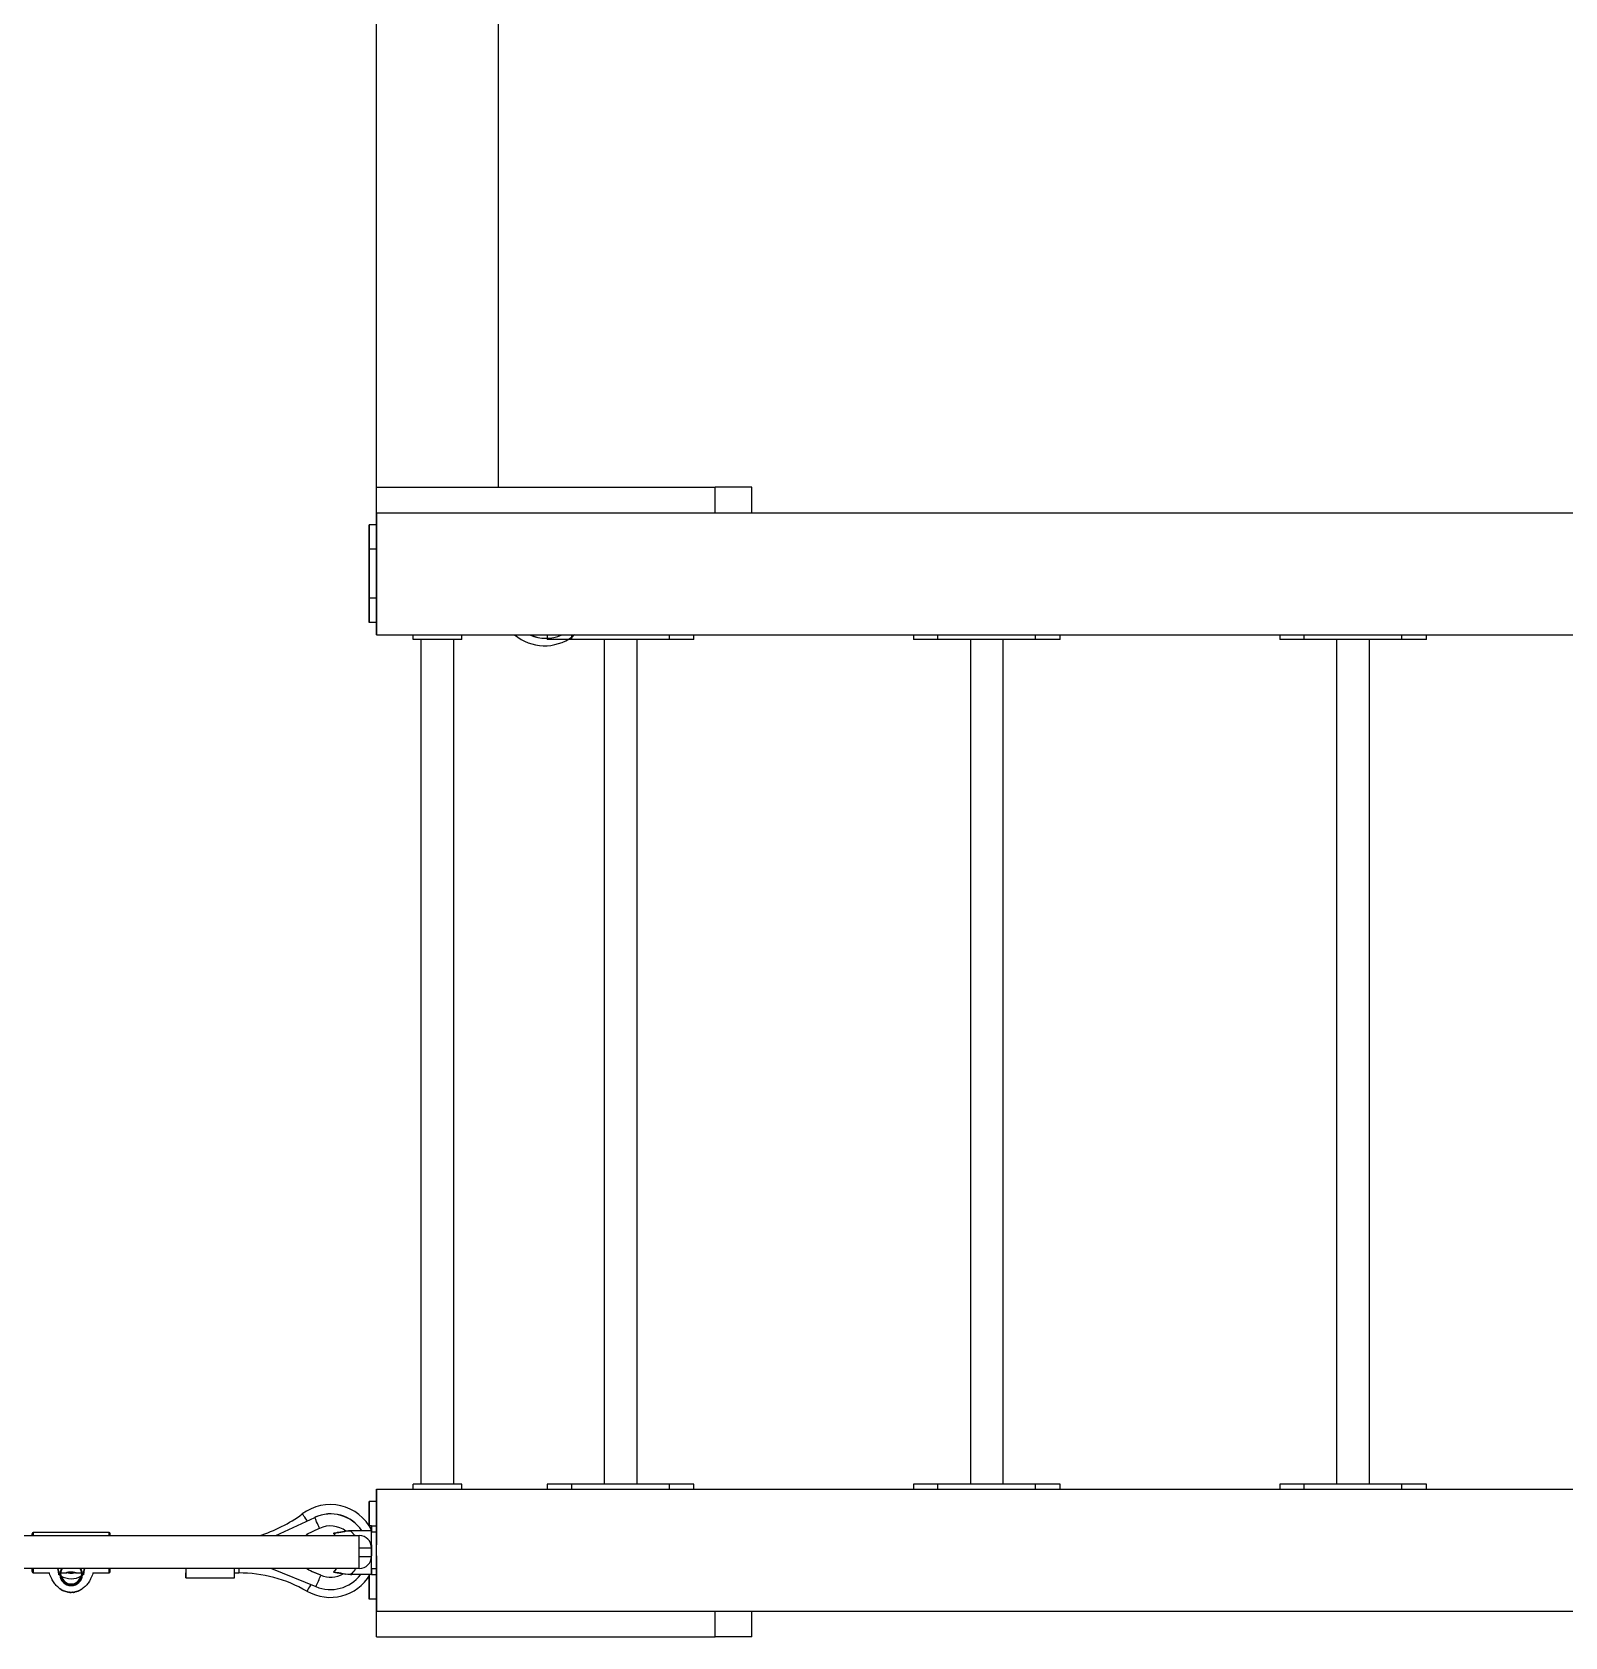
# Model space of a CAD drawing. Header units: millimetres. Extents: x -6755 to 6051, y -4026 to 4737.
# Drawn here: x -1237 to 18, y -1184 to 131 of the extents above; entities that cross this region are included whole.
import ezdxf

# ---------------------------------------------------------------- set-up
doc = ezdxf.new("R2010")
doc.units = ezdxf.units.MM

msp = doc.modelspace()

# ---------------------------------------------------------------- linework, layer by layer
for p, q in [((-955, -262.9), (-955, 2337.1)), ((-955, -262.9), (-955, 2337.1)), ((-855, -241.9), (-855, 2337.1)), ((-955, -262.9), (-955, -241.9)), ((-955, -262.9), (-955, -241.9)), ((-955, -241.9), (-955, -241.9)), ((-955, -241.9), (-677.4, -241.9)), ((-677.4, -262.9), (-677.4, -241.9)), ((-647.4, -241.9), (-677.4, -241.9)), ((-647.4, -262.9), (-647.4, -241.9)), ((-955, -262.9), (-677.4, -262.9)), ((-955, -362.9), (-955, -262.9)), ((-955, -262.9), (845, -262.9)), ((-955, -262.9), (-955, -362.9)), ((-955, -272.9), (-955, -262.9)), ((-955, -262.9), (-955, -262.9)), ((-961, -352.9), (-961, -272.9)), ((-961, -272.9), (-961, -272.9)), ((-955, -272.9), (-961, -272.9)), ((-961, -292.9), (-961, -332.9)), ((-955, -292.9), (-961, -292.9)), ((-955, -292.9), (-955, -332.9)), ((-955, -332.9), (-961, -332.9)), ((-961, -352.9), (-961, -352.9)), ((-955, -352.9), (-961, -352.9)), ((-955, -362.9), (-955, -352.9)), ((-955, -362.9), (945, -362.9)), ((-955, -362.9), (-955, -362.9)), ((-955, -362.9), (-955, -362.9)), ((-925, -366.9), (-925, -362.9)), ((-925, -366.9), (-925, -362.9)), ((-925, -366.9), (-925, -362.9)), ((-925, -366.9), (-925, -362.9)), ((-925, -366.9), (-925, -362.9)), ((-925, -366.9), (-925, -362.9)), ((-925, -366.9), (-925, -362.9)), ((-925, -366.9), (-925, -362.9)), ((-925, -366.9), (-925, -362.9)), ((-925, -366.9), (-925, -362.9)), ((-885, -366.9), (-925, -366.9)), ((-925, -366.9), (-925, -366.9)), ((-925, -366.9), (-925, -366.9)), ((-925, -366.9), (-925, -366.9)), ((-925, -366.9), (-925, -366.9)), ((-925, -366.9), (-925, -366.9)), ((-918.5, -366.9), (-918.5, -1058.9)), ((-918.5, -366.9), (-918.5, -1058.9)), ((-918.5, -366.9), (-918.5, -1058.9)), ((-918.5, -366.9), (-918.5, -1058.9)), ((-918.5, -366.9), (-918.5, -1058.9)), ((-891.5, -1058.9), (-891.5, -366.9)), ((-885, -366.9), (-885, -362.9)), ((-815, -362.9), (-815, -366.9)), ((-795, -366.9), (-815, -366.9)), ((-803.1, -362.9), (-803.2, -362.9)), ((-803.1, -362.9), (-803.2, -363)), ((-803.2, -363), (-803.2, -362.9)), ((-795, -366.9), (-795, -362.9)), ((-715, -366.9), (-795, -366.9)), ((-768.5, -366.9), (-768.5, -1058.9)), ((-741.5, -1058.9), (-741.5, -366.9)), ((-715, -366.9), (-715, -362.9)), ((-695, -366.9), (-715, -366.9)), ((-695, -366.9), (-695, -362.9)), ((-515, -362.9), (-515, -366.9)), ((-495, -366.9), (-515, -366.9)), ((-495, -366.9), (-495, -362.9)), ((-415, -366.9), (-495, -366.9)), ((-468.5, -366.9), (-468.5, -1058.9)), ((-441.5, -1058.9), (-441.5, -366.9)), ((-415, -366.9), (-415, -362.9)), ((-395, -366.9), (-415, -366.9)), ((-395, -366.9), (-395, -362.9)), ((-215, -362.9), (-215, -366.9)), ((-195, -366.9), (-215, -366.9)), ((-195, -366.9), (-195, -362.9)), ((-115, -366.9), (-195, -366.9)), ((-168.5, -366.9), (-168.5, -1058.9)), ((-141.5, -1058.9), (-141.5, -366.9)), ((-115, -366.9), (-115, -362.9)), ((-95, -366.9), (-115, -366.9)), ((-95, -366.9), (-95, -362.9)), ((-955, -1062.9), (-955, -1108.4)), ((-955, -1062.9), (-955, -1062.9)), ((-955, -1162.9), (-955, -1062.9)), ((-955, -1062.9), (945, -1062.9)), ((-955, -1072.9), (-955, -1062.9)), ((-955, -1062.9), (-955, -1062.9)), ((-925, -1062.9), (-925, -1058.9)), ((-885, -1058.9), (-925, -1058.9)), ((-925, -1062.9), (-925, -1058.9)), ((-925, -1058.9), (-925, -1058.9)), ((-925, -1062.9), (-925, -1058.9)), ((-925, -1062.9), (-925, -1058.9)), ((-925, -1058.9), (-925, -1058.9)), ((-925, -1062.9), (-925, -1058.9)), ((-925, -1062.9), (-925, -1058.9)), ((-925, -1058.9), (-925, -1058.9)), ((-925, -1062.9), (-925, -1058.9)), ((-925, -1062.9), (-925, -1058.9)), ((-925, -1058.9), (-925, -1058.9)), ((-925, -1062.9), (-925, -1058.9)), ((-925, -1062.9), (-925, -1058.9)), ((-925, -1058.9), (-925, -1058.9)), ((-885, -1062.9), (-885, -1058.9)), ((-815, -1058.9), (-815, -1062.9)), ((-795, -1058.9), (-815, -1058.9)), ((-795, -1062.9), (-795, -1058.9)), ((-715, -1058.9), (-795, -1058.9)), ((-715, -1062.9), (-715, -1058.9)), ((-695, -1058.9), (-715, -1058.9)), ((-695, -1062.9), (-695, -1058.9)), ((-515, -1058.9), (-515, -1062.9)), ((-495, -1058.9), (-515, -1058.9)), ((-495, -1062.9), (-495, -1058.9)), ((-415, -1058.9), (-495, -1058.9)), ((-415, -1062.9), (-415, -1058.9)), ((-395, -1058.9), (-415, -1058.9)), ((-395, -1062.9), (-395, -1058.9)), ((-215, -1058.9), (-215, -1062.9)), ((-195, -1058.9), (-215, -1058.9)), ((-195, -1062.9), (-195, -1058.9)), ((-115, -1058.9), (-195, -1058.9)), ((-115, -1062.9), (-115, -1058.9)), ((-95, -1058.9), (-115, -1058.9)), ((-95, -1062.9), (-95, -1058.9)), ((-961, -1092.9), (-961, -1072.9)), ((-961, -1072.9), (-961, -1072.9)), ((-955, -1072.9), (-961, -1072.9)), ((-1037.4, -1100.9), (-1005.5, -1086)), ((-1037.4, -1100.9), (-1005.5, -1086)), ((-1005.5, -1086), (-1005.5, -1086)), ((-2341, -1100.9), (-969, -1100.9)), ((-1174, -1098.4), (-1236, -1098.4)), ((-1224, -1100.9), (-1223.8, -1100.9)), ((-1217, -1100.9), (-969, -1100.9)), ((-1011.9, -1099.8), (-1001.5, -1094.9)), ((-990.1, -1099.1), (-989.2, -1100.1)), ((-980.9, -1097.5), (-980.3, -1097.4)), ((-980.3, -1097.4), (-980.3, -1097.4)), ((-980.3, -1097.4), (-980.3, -1097.4)), ((-966, -1096.9), (-975.1, -1096.9)), ((-959, -1096.9), (-966, -1096.9)), ((-961, -1092.9), (-961, -1092.9)), ((-959, -1092.9), (-961, -1092.9)), ((-959, -1092.9), (-959, -1092.9)), ((-959, -1092.9), (-955, -1092.9)), ((-959, -1127.9), (-959, -1097.9)), ((-959, -1110.9), (-959, -1097.9)), ((-959, -1097.9), (-955, -1097.9)), ((-969, -1117.9), (-969, -1110.9)), ((-969, -1110.9), (-959, -1110.9)), ((-955, -1117.4), (-955, -1162.9)), ((-969, -1127.9), (-2341, -1127.9)), ((-1237, -1130.3), (-1237, -1130.3)), ((-969, -1127.9), (-1217, -1127.9)), ((-1194.3, -1128.4), (-1195, -1133)), ((-1040.8, -1127.9), (-1004.6, -1142.7)), ((-1000.6, -1133.4), (-1008.1, -1130.3)), ((-1000.6, -1133.4), (-1007.8, -1130.4)), ((-988.9, -1129.3), (-990.1, -1130.7)), ((-969, -1117.9), (-959, -1117.9)), ((-959, -1127.9), (-959, -1117.9)), ((-959, -1127.9), (-955, -1127.9)), ((-1236, -1131.4), (-1222.8, -1131.4)), ((-1214.2, -1133), (-1215, -1133)), ((-1214.2, -1133), (-1215, -1133)), ((-1213.5, -1133), (-1214.2, -1133)), ((-1214.2, -1133), (-1213.5, -1133)), ((-1213.5, -1133), (-1213.5, -1132.1)), ((-1213.5, -1133), (-1213.5, -1132.5)), ((-1213.3, -1131.4), (-1208.6, -1131.4)), ((-1207.4, -1131.4), (-1207.9, -1131.4)), ((-1205, -1140.5), (-1205, -1140.5)), ((-1202.1, -1131.4), (-1202.6, -1131.4)), ((-1201.4, -1131.4), (-1196.6, -1131.4)), ((-1196.5, -1132.5), (-1196.5, -1133)), ((-1196.5, -1133), (-1195.8, -1133)), ((-1196.5, -1133), (-1195.8, -1133)), ((-1195, -1133), (-1195.8, -1133)), ((-1195, -1133), (-1195.8, -1133)), ((-1187.2, -1131.4), (-1174, -1131.4)), ((-1111.2, -1135.5), (-1111.2, -1135.5)), ((-1111.2, -1135.5), (-1071.2, -1135.5)), ((-1111.2, -1135.5), (-1111.2, -1135.5)), ((-1111.2, -1135.5), (-1111.2, -1135.5)), ((-1071.2, -1131.5), (-1067.8, -1131.5)), ((-988.5, -1131), (-989.9, -1130.8)), ((-980.3, -1132.4), (-980.3, -1132.4)), ((-966, -1132.9), (-975.1, -1132.9)), ((-959.2, -1132.9), (-966, -1132.9)), ((-961, -1152.9), (-961, -1134.1)), ((-959, -1132.9), (-955, -1132.9)), ((-959, -1132.9), (-959, -1132.9)), ((-1214.2, -1144.3), (-1213.1, -1145.1)), ((-1214.2, -1144.4), (-1214.1, -1144.4)), ((-1214.2, -1144.5), (-1214.2, -1144.4)), ((-1214.1, -1144.4), (-1214, -1144.5)), ((-1214, -1144.5), (-1214.1, -1144.4)), ((-1214, -1144.5), (-1213.9, -1144.5)), ((-1213.9, -1144.6), (-1214, -1144.5)), ((-1213.9, -1144.5), (-1212.6, -1145.4)), ((-1213, -1145.1), (-1213.9, -1144.6)), ((-1213.1, -1145.1), (-1213.1, -1145)), ((-1213.1, -1145), (-1213.1, -1145.2)), ((-1213.1, -1145.2), (-1213.1, -1145.1)), ((-1213.1, -1145.2), (-1212, -1145.8)), ((-1212, -1145.8), (-1213.1, -1145.2)), ((-1212.8, -1145.2), (-1212.8, -1145.3)), ((-1212.8, -1145.3), (-1212.7, -1145.4)), ((-1212.7, -1145.3), (-1212.7, -1145.4)), ((-1212.6, -1145.4), (-1211.9, -1145.7)), ((-1212.3, -1145.5), (-1212.3, -1145.6)), ((-1212.3, -1145.6), (-1212.2, -1145.7)), ((-1212.2, -1145.6), (-1212.2, -1145.7)), ((-1212.1, -1145.6), (-1212, -1145.7)), ((-1212.1, -1145.6), (-1212.1, -1145.7)), ((-1212, -1145.8), (-1212, -1145.7)), ((-1212, -1145.7), (-1211.8, -1145.8)), ((-1211.9, -1145.8), (-1212, -1145.7)), ((-1211.9, -1145.7), (-1211.7, -1145.8)), ((-1211.7, -1145.8), (-1211.2, -1146.1)), ((-1211.2, -1146.1), (-1211, -1146.2)), ((-1210.9, -1146.3), (-1211.1, -1146.2)), ((-1211, -1146.2), (-1210.9, -1146.3)), ((-1210.9, -1146.3), (-1210.9, -1146.3)), ((-1210.9, -1146.3), (-1210.9, -1146.3)), ((-1210.3, -1146.5), (-1210.3, -1146.4)), ((-1210.3, -1146.4), (-1209.2, -1146.8)), ((-1210.1, -1146.5), (-1209.4, -1146.7)), ((-1209.4, -1146.7), (-1210.1, -1146.5)), ((-1209.2, -1146.8), (-1209.2, -1146.9)), ((-1209.2, -1146.9), (-1209.2, -1146.8)), ((-1208.4, -1147.1), (-1208.4, -1147)), ((-1208.4, -1147), (-1208.2, -1147)), ((-1208.2, -1147), (-1207.6, -1147.2)), ((-1207.6, -1147.2), (-1208.2, -1147.1)), ((-1207.5, -1147.2), (-1207.6, -1147.2)), ((-1207.4, -1147.2), (-1207.4, -1147.3)), ((-1207.4, -1147.2), (-1207.4, -1147.3)), ((-1207.4, -1147.2), (-1207.4, -1147.3)), ((-1207.4, -1147.3), (-1207.4, -1147.2)), ((-1207.2, -1147.3), (-1206.3, -1147.3)), ((-1206.9, -1147.4), (-1207.2, -1147.3)), ((-1206.7, -1147.4), (-1206.7, -1147.3)), ((-1206, -1147.4), (-1206, -1147.5)), ((-1206, -1147.4), (-1206, -1147.5)), ((-1206, -1147.4), (-1206, -1147.5)), ((-1206, -1147.4), (-1205, -1147.4)), ((-1205.8, -1147.4), (-1205.9, -1147.4)), ((-1205.9, -1147.5), (-1205.9, -1147.4)), ((-1205.9, -1147.5), (-1205.7, -1147.5)), ((-1205.6, -1147.5), (-1205.9, -1147.5)), ((-1205.6, -1147.5), (-1205.9, -1147.5)), ((-1204.9, -1147.4), (-1204.9, -1147.4)), ((-1203.4, -1147.4), (-1201.9, -1147.2)), ((-1203.4, -1147.3), (-1203.4, -1147.4)), ((-1203.4, -1147.3), (-1203.4, -1147.4)), ((-1203.4, -1147.4), (-1203.4, -1147.4)), ((-1201.9, -1147.2), (-1202, -1147.2)), ((-1201.9, -1147.2), (-1201.9, -1147.1)), ((-1201.9, -1147.1), (-1201.9, -1147.2)), ((-1200.9, -1146.9), (-1201, -1146.9)), ((-1200.9, -1146.9), (-1200.9, -1146.9)), ((-1200.3, -1146.6), (-1199.4, -1146.3)), ((-1200.3, -1146.7), (-1200.3, -1146.6)), ((-1200.1, -1146.5), (-1199, -1146.1)), ((-1199.6, -1146.4), (-1200.1, -1146.6)), ((-1200.1, -1146.6), (-1200.1, -1146.6)), ((-1199.4, -1146.3), (-1199.4, -1146.3)), ((-1199.1, -1146.3), (-1199.4, -1146.4)), ((-1199.4, -1146.4), (-1199.4, -1146.3)), ((-1199.4, -1146.3), (-1199.4, -1146.3)), ((-1199.4, -1146.4), (-1199.4, -1146.3)), ((-1199.1, -1146.2), (-1199.3, -1146.3)), ((-1199.3, -1146.3), (-1199.3, -1146.4)), ((-1199.1, -1146.2), (-1198.8, -1146)), ((-1198.7, -1146.1), (-1199.1, -1146.3)), ((-1198.8, -1146.1), (-1198.3, -1146)), ((-1198.3, -1146), (-1198.2, -1145.9)), ((-1198.2, -1145.9), (-1197.8, -1145.6)), ((-1197.5, -1145.5), (-1197.8, -1145.6)), ((-1197.5, -1145.4), (-1197.7, -1145.5)), ((-1197.5, -1145.4), (-1196.5, -1144.8)), ((-1197.5, -1145.4), (-1197.2, -1145.2)), ((-1197.2, -1145.4), (-1197.5, -1145.5)), ((-1196.3, -1144.7), (-1197.2, -1145.2)), ((-1197.2, -1145.2), (-1197.2, -1145.3)), ((-1197.2, -1145.4), (-1197.2, -1145.2)), ((-1196.5, -1144.8), (-1197, -1145.1)), ((-1196.3, -1144.7), (-1196.3, -1144.8)), ((-961, -1152.9), (-961, -1152.9)), ((-955, -1152.9), (-961, -1152.9)), ((-955, -1162.9), (-955, -1152.9)), ((-955, -1183.9), (-955, -1162.9)), ((-955, -1162.9), (-677.4, -1162.9)), ((-955, -1183.9), (-955, -1162.9)), ((-955, -1162.9), (945, -1162.9)), ((-955, -1162.9), (-955, -1162.9)), ((-677.4, -1183.9), (-677.4, -1162.9)), ((-647.4, -1183.9), (-647.4, -1162.9)), ((-955, -1183.9), (-677.4, -1183.9)), ((-955, -1183.9), (-955, -1183.9)), ((-647.4, -1183.9), (-677.4, -1183.9))]:
    msp.add_line(p, q)
at = {"flags": 128}
for points in [[(-961, -272.9), (-961, -273.1), (-961, -273.7), (-961, -274.7), (-961, -276.1), (-961, -277.8), (-961, -279.8), (-961, -282.1), (-961, -284.6), (-961, -287.3), (-961, -290.1), (-961, -292.9)], [(-955, -272.9), (-955, -273.1), (-955, -273.7), (-955, -274.7), (-955, -276.1), (-955, -277.8), (-955, -279.8), (-955, -282.1), (-955, -284.6), (-955, -287.3), (-955, -290.1), (-955, -292.9)], [(-961, -308.4), (-961, -308.6), (-961, -309.1), (-961, -309.9), (-961, -311), (-961, -312.3), (-961, -313.5), (-961, -314.8), (-961, -315.8), (-961, -316.7), (-961, -317.2), (-961, -317.4), (-961, -317.2), (-961, -316.7), (-961, -315.8), (-961, -314.8), (-961, -313.5), (-961, -312.3), (-961, -311), (-961, -309.9), (-961, -309.1), (-961, -308.6), (-961, -308.4)], [(-961, -308.4), (-961, -308.6), (-961, -309.1), (-961, -309.9), (-961, -311), (-961, -312.3), (-961, -313.5), (-961, -314.8), (-961, -315.8), (-961, -316.7), (-961, -317.2), (-961, -317.4), (-961, -317.2), (-961, -316.7), (-961, -315.8), (-961, -314.8), (-961, -313.5), (-961, -312.3), (-961, -311), (-961, -309.9), (-961, -309.1), (-961, -308.6), (-961, -308.4)], [(-961, -332.9), (-961, -335.7), (-961, -338.5), (-961, -341.2), (-961, -343.7), (-961, -346), (-961, -348), (-961, -349.7), (-961, -351.1), (-961, -352.1), (-961, -352.7), (-961, -352.9)], [(-955, -332.9), (-955, -335.7), (-955, -338.5), (-955, -341.2), (-955, -343.7), (-955, -346), (-955, -348), (-955, -349.7), (-955, -351.1), (-955, -352.1), (-955, -352.7), (-955, -352.9)], [(-795.4, -362.9), (-795, -363.4), (-794.6, -364), (-794.4, -364.3), (-794.4, -364.3)], [(-961, -1072.9), (-961, -1073.1), (-961, -1073.7), (-961, -1074.7), (-961, -1076.1), (-961, -1077.8), (-961, -1079.8), (-961, -1082.1), (-961, -1084.6), (-961, -1087.3), (-961, -1090.1), (-961, -1092.9)], [(-955, -1072.9), (-955, -1073.1), (-955, -1073.7), (-955, -1074.7), (-955, -1076.1), (-955, -1077.8), (-955, -1079.8), (-955, -1082.1), (-955, -1084.6), (-955, -1087.3), (-955, -1090.1), (-955, -1092.9)], [(-1011.5, -1088.8), (-1011.7, -1088.5), (-1012.7, -1087.1), (-1013.6, -1085.9), (-1014.4, -1084.9), (-1015.1, -1084), (-1015.5, -1083.4), (-1015.7, -1083.2), (-1015.7, -1083.1)], [(-1001.5, -1094.9), (-1001.6, -1094.8), (-1001.8, -1094.3), (-1002.2, -1093.5), (-1002.7, -1092.4), (-1003.3, -1091), (-1004, -1089.5), (-1004.7, -1087.8), (-1005.5, -1086)], [(-1237, -1099.4), (-1237, -1099.5), (-1237, -1099.9), (-1237, -1100.6), (-1237, -1100.9)], [(-1237, -1100.9), (-1237, -1100), (-1237, -1099.5)], [(-1237, -1099.5), (-1237, -1099.5), (-1237, -1100), (-1237, -1100.9)], [(-1236, -1098.4), (-1236, -1098.5), (-1236, -1099), (-1236, -1099.9), (-1236, -1100.9)], [(-1174, -1100.9), (-1174, -1099.9), (-1174, -1099), (-1174, -1098.5), (-1174, -1098.4)], [(-1173, -1100.9), (-1173, -1100.4), (-1173, -1099.7), (-1173, -1099.4), (-1173, -1099.4)], [(-1173, -1100.9), (-1173, -1100), (-1173, -1099.5), (-1173, -1099.5)], [(-989.9, -1099), (-990.1, -1099.1), (-990, -1099.1), (-989.5, -1099), (-988.5, -1098.8), (-987.1, -1098.5), (-985.2, -1098.2), (-983.5, -1097.9), (-981.5, -1097.6), (-980.3, -1097.4)], [(-990.1, -1099.1), (-989.3, -1099.9), (-988.6, -1100.9)], [(-990, -1099.1), (-989.5, -1099), (-988.5, -1098.8), (-987.1, -1098.5), (-985.2, -1098.2), (-983.5, -1097.9), (-981.5, -1097.6), (-980.3, -1097.4)], [(-990, -1099.1), (-989.5, -1099), (-988.5, -1098.8), (-987.1, -1098.5), (-985.2, -1098.2), (-983.5, -1097.9), (-981.5, -1097.6), (-980.3, -1097.4)], [(-990, -1099.1), (-989.5, -1099), (-988.5, -1098.8), (-987.1, -1098.5), (-985.2, -1098.2), (-983.7, -1097.9)], [(-980.3, -1097.4), (-982.3, -1097.7), (-984.1, -1098), (-987, -1098.5), (-988.3, -1098.8), (-989.2, -1098.9), (-989.9, -1099)], [(-984.4, -1098.1), (-985.8, -1098.3), (-986.9, -1098.5), (-988.3, -1098.8), (-988.6, -1098.8), (-988.5, -1098.8), (-988, -1098.7), (-987, -1098.5), (-985.8, -1098.3), (-984.1, -1098), (-981.2, -1097.5), (-980.3, -1097.4)], [(-980.3, -1097.4), (-980.6, -1097.4), (-981.5, -1097.6), (-984.4, -1098.1), (-985.8, -1098.3), (-986.9, -1098.5), (-988.3, -1098.8), (-988.6, -1098.8), (-988.5, -1098.8), (-988, -1098.7), (-987, -1098.5), (-985.8, -1098.3), (-984.1, -1098), (-981.1, -1097.5), (-980.3, -1097.4)], [(-988.5, -1098.8), (-988, -1098.7), (-987, -1098.5), (-985.8, -1098.3), (-984.1, -1098), (-981.1, -1097.5), (-980.3, -1097.4)], [(-980.3, -1097.4), (-978.4, -1097.1), (-976.2, -1096.9)], [(-969, -1110.9), (-969, -1108.9), (-969, -1107.1), (-969, -1105.3), (-969, -1103.8), (-969, -1102.6), (-969, -1101.7), (-969, -1101.1), (-969, -1100.9)], [(-959, -1097.9), (-959, -1096.9), (-959, -1096), (-959, -1095.1), (-959, -1094.4), (-959, -1093.7), (-959, -1093.3), (-959, -1093), (-959, -1092.9)], [(-959, -1092.9), (-959, -1093), (-959, -1093.3), (-959, -1093.7), (-959, -1094.4), (-959, -1095.1), (-959, -1096), (-959, -1096.9), (-959, -1097.9)], [(-959, -1112.9), (-959, -1114.2), (-959, -1115.3), (-959, -1116.3), (-959, -1117), (-959, -1117.4), (-959, -1117.4), (-959, -1117), (-959, -1116.3), (-959, -1115.3), (-959, -1114.2), (-959, -1112.9), (-959, -1111.6), (-959, -1110.5), (-959, -1109.5), (-959, -1108.8), (-959, -1108.4), (-959, -1108.4), (-959, -1108.8), (-959, -1109.5), (-959, -1110.5), (-959, -1111.6), (-959, -1112.9)], [(-959, -1110.9), (-959, -1110.5), (-959, -1109.5), (-959, -1108.8), (-959, -1108.4), (-959, -1108.4), (-959, -1108.8), (-959, -1109.5), (-959, -1110.5), (-959, -1110.9)], [(-959, -1110.9), (-959, -1110.5), (-959, -1109.5), (-959, -1108.8), (-959, -1108.4), (-959, -1108.4), (-959, -1108.8), (-959, -1109.5), (-959, -1110.5), (-959, -1110.9)], [(-1237, -1127.9), (-1237, -1128.1), (-1237, -1129.2), (-1237, -1129.9), (-1237, -1130.3), (-1237, -1130.4)], [(-1237, -1130.4), (-1237, -1130.1), (-1237, -1129.4), (-1237, -1128.3), (-1237, -1127.9)], [(-1236, -1127.9), (-1236, -1128.4), (-1236, -1129.6), (-1236, -1130.6), (-1236, -1131.2), (-1236, -1131.4), (-1236, -1131.4)], [(-1215.8, -1127.9), (-1215.4, -1130.3), (-1215, -1133)], [(-1215, -1133), (-1215.4, -1130.3), (-1215.8, -1127.9)], [(-1213.5, -1132.5), (-1212.9, -1129.4), (-1212, -1127.9)], [(-1208.2, -1131.4), (-1208.8, -1131.4), (-1209, -1131.3), (-1208.8, -1131.1), (-1208.2, -1130.9), (-1207.2, -1130.7), (-1205.9, -1130.5), (-1204.6, -1130.5), (-1203.3, -1130.6), (-1202.2, -1130.8), (-1201.4, -1131), (-1201, -1131.3), (-1201, -1131.3), (-1201.2, -1131.4), (-1201.8, -1131.4)], [(-1198, -1127.9), (-1197.1, -1129.4), (-1196.5, -1132.5)], [(-1195, -1133), (-1194.6, -1130.3), (-1194.2, -1127.9)], [(-1194.2, -1127.9), (-1194.6, -1130.3), (-1195, -1133)], [(-1174, -1131.4), (-1174, -1131.4), (-1174, -1131.2), (-1174, -1130.6), (-1174, -1129.6), (-1174, -1128.3), (-1174, -1127.9)], [(-1173, -1130.3), (-1173, -1130.1), (-1173, -1129.4), (-1173, -1128.3), (-1173, -1127.9)], [(-1173, -1130.3), (-1173, -1130.3), (-1173, -1129.8), (-1173, -1128.7), (-1173, -1127.9)], [(-1111.2, -1127.9), (-1111.2, -1129.6), (-1111.2, -1131.3), (-1111.2, -1132.7), (-1111.2, -1133.9), (-1111.2, -1134.8), (-1111.2, -1135.3), (-1111.2, -1135.5)], [(-1071.2, -1135.5), (-1071.2, -1135.3), (-1071.2, -1134.8), (-1071.2, -1133.9), (-1071.2, -1132.7), (-1071.2, -1131.3), (-1071.2, -1129.6), (-1071.2, -1127.9)], [(-1067.8, -1127.9), (-1067.8, -1128), (-1067.8, -1129.3), (-1067.8, -1130.4), (-1067.8, -1131.1), (-1067.8, -1131.5), (-1067.8, -1131.5)], [(-987.8, -1127.9), (-989.3, -1129.9), (-990.1, -1130.7)], [(-969, -1127.9), (-969, -1127.7), (-969, -1127.1), (-969, -1126.2), (-969, -1125), (-969, -1123.5), (-969, -1121.7), (-969, -1119.8), (-969, -1117.9)], [(-959, -1132.9), (-959, -1132.8), (-959, -1132.5), (-959, -1132.1), (-959, -1131.4), (-959, -1130.7), (-959, -1129.8), (-959, -1128.9), (-959, -1127.9)], [(-959, -1127.9), (-959, -1128.9), (-959, -1129.8), (-959, -1130.7), (-959, -1131.4), (-959, -1132.1), (-959, -1132.5), (-959, -1132.8), (-959, -1132.9)], [(-1111.2, -1135.5), (-1111.2, -1135.3), (-1111.2, -1134.8), (-1111.2, -1133.9), (-1111.2, -1132.7), (-1111.2, -1131.5)], [(-1008.8, -1141), (-1009, -1141.4), (-1009.8, -1142.8), (-1010.5, -1144), (-1011.1, -1145), (-1011.5, -1145.8), (-1011.8, -1146.3), (-1011.9, -1146.4)], [(-980.3, -1132.4), (-982.3, -1132.1), (-984.1, -1131.8), (-987, -1131.3), (-988.3, -1131), (-989.2, -1130.9), (-989.9, -1130.8), (-990.1, -1130.7), (-989.9, -1130.8)], [(-982.4, -1132.1), (-984.1, -1131.8), (-987, -1131.3), (-988.3, -1131), (-989.2, -1130.9), (-989.9, -1130.8), (-989.9, -1130.8)], [(-982.4, -1132.1), (-984.1, -1131.8), (-987, -1131.3), (-988.3, -1131), (-989.2, -1130.9), (-989.9, -1130.8)], [(-989.9, -1130.8), (-989.3, -1130.9), (-988.3, -1131), (-986.9, -1131.3), (-985.1, -1131.6), (-983.4, -1131.9), (-982.4, -1132.1)], [(-982.4, -1132.1), (-984.4, -1131.7), (-985.8, -1131.5), (-986.9, -1131.3), (-988.3, -1131), (-988.6, -1131), (-988.6, -1131)], [(-982.4, -1132.1), (-984.4, -1131.7), (-985.8, -1131.5), (-986.9, -1131.3), (-988.3, -1131), (-988.6, -1131), (-988.5, -1131), (-988, -1131.1), (-987, -1131.3), (-985.8, -1131.5), (-984.1, -1131.8), (-981.2, -1132.3), (-980.3, -1132.4)], [(-988.5, -1131), (-988, -1131.1), (-987, -1131.3), (-985.8, -1131.5), (-984.1, -1131.8), (-982.4, -1132.1)], [(-976.2, -1132.9), (-978.3, -1132.7), (-980.3, -1132.4)], [(-961, -1134.1), (-961, -1135.7), (-961, -1138.5), (-961, -1141.2), (-961, -1143.7), (-961, -1146), (-961, -1148), (-961, -1149.7), (-961, -1151.1), (-961, -1152.1), (-961, -1152.7), (-961, -1152.9)], [(-955, -1132.9), (-955, -1135.7), (-955, -1138.5), (-955, -1141.2), (-955, -1143.7), (-955, -1146), (-955, -1148), (-955, -1149.7), (-955, -1151.1), (-955, -1152.1), (-955, -1152.7), (-955, -1152.9)], [(-1214.2, -1144.4), (-1214.2, -1144.4), (-1214.2, -1144.4)], [(-1214.1, -1144.4), (-1214.1, -1144.4), (-1214.2, -1144.4)], [(-1213.1, -1145.2), (-1213.1, -1145.2), (-1213.1, -1145.2), (-1213.1, -1145.2)], [(-1213.1, -1145.2), (-1213.1, -1145.2), (-1213.1, -1145.2)], [(-1213.1, -1145.2), (-1213.1, -1145.2), (-1213.1, -1145.2), (-1213.1, -1145.2)], [(-1213.1, -1145.2), (-1213.1, -1145.2), (-1213.1, -1145.2), (-1213.1, -1145.2)], [(-1212.7, -1145.4), (-1212.4, -1145.6), (-1212.3, -1145.6)], [(-1212.2, -1145.7), (-1212.1, -1145.7), (-1212.1, -1145.7)], [(-1212.1, -1145.7), (-1212, -1145.8), (-1212, -1145.8)], [(-1206.1, -1147.4), (-1206.4, -1147.4), (-1206.7, -1147.4)], [(-1206, -1147.4), (-1206.1, -1147.4), (-1206.1, -1147.4)], [(-1205.9, -1147.4), (-1206, -1147.4), (-1206, -1147.4), (-1206, -1147.4)], [(-1205.9, -1147.5), (-1206, -1147.5), (-1206, -1147.5), (-1206, -1147.5), (-1205.9, -1147.5)], [(-1204.9, -1147.4), (-1205.4, -1147.5), (-1205.9, -1147.5)], [(-1205, -1147.4), (-1204.9, -1147.4), (-1204.9, -1147.4), (-1204.9, -1147.4), (-1204.9, -1147.4), (-1204.9, -1147.4), (-1204.9, -1147.4), (-1204.9, -1147.4)], [(-1204.5, -1147.5), (-1204.5, -1147.5), (-1204.4, -1147.5)], [(-1204.4, -1147.5), (-1204.4, -1147.5), (-1204.5, -1147.5)], [(-1203.4, -1147.3), (-1202.5, -1147.2), (-1202, -1147.1)], [(-1203.4, -1147.4), (-1203.3, -1147.4), (-1203.2, -1147.4)], [(-1203.2, -1147.4), (-1203, -1147.3), (-1202.9, -1147.3)], [(-1202.9, -1147.3), (-1202.7, -1147.3), (-1202.5, -1147.3)], [(-1202.5, -1147.3), (-1202.2, -1147.2), (-1202.1, -1147.2)], [(-1202.1, -1147.2), (-1202, -1147.2), (-1201.9, -1147.2)], [(-1201, -1146.9), (-1201.2, -1147), (-1201.7, -1147.1), (-1202, -1147.1)], [(-1199.4, -1146.4), (-1199.4, -1146.4), (-1199.4, -1146.4), (-1199.4, -1146.4)], [(-1197.2, -1145.4), (-1197.2, -1145.3), (-1197.2, -1145.3), (-1197.2, -1145.3)], [(-1196.5, -1144.8), (-1196.4, -1144.7), (-1196.4, -1144.7), (-1196.3, -1144.7), (-1196.3, -1144.7), (-1196.3, -1144.7)]]:
    msp.add_lwpolyline(points, dxfattribs=at)
for centre, radius, start, end in [((-817.2, -333.9), 38, 229.7434, 306.8699), ((-817.2, -333.9), 38, 229.7434, 306.8699), ((-816.2, -334.8), 31, 245.1607, 294.6699), ((-816.1, -334.8), 31, 245.0771, 294.6697), ((-727.2, -453.9), 112, 125.6591, 126.8699), ((-992.9, -1113.5), 38, 26.7199, 126.8699), ((-1082.9, -993.5), 112, 286.5074, 306.8699), ((-1082.9, -993.5), 112, 286.5074, 306.8699), ((-992.6, -1114.1), 31, 33.8021, 114.6727), ((-992.6, -1114.2), 31, 33.8215, 114.6727), ((-1236, -1099.4), 1, 90, 180), ((-1236, -1099.4), 1, 90, 180), ((-1174, -1099.4), 1, 0, 90), ((-1174, -1099.4), 1, 0, 90), ((-1082.9, -993.5), 128, 302.9721, 304.2281), ((-992.6, -1114), 21, 52.8541, 115.095), ((-975.1, -1126.9), 30, 90, 100), ((-975.1, -1126.9), 30, 90, 92.0988), ((-969, -1110.9), 10, 0, 90), ((-1236, -1130.4), 1, 180, 270), ((-1236, -1130.4), 1, 180, 270), ((-1205.1, -1132.7), 9.11, 148.2452, 182.0803), ((-1204.8, -1132.7), 9.09, 357.9465, 31.7929), ((-1174, -1130.4), 1, 270, 0), ((-1067.8, -1243.5), 128, 61.9722, 64.5889), ((-1067.8, -1243.5), 128, 61.9722, 64.5889), ((-969, -1117.9), 10, 270, 0), ((-1205, -1132.6), 9.26, 182.6344, 357.3632), ((-1205, -1132.5), 8.5, 183.3723, 356.6277), ((-1205, -1119.6), 16.6, 239.5175, 300.2092), ((-1205, -1132.5), 8, 192.0418, 347.9578), ((-1205, -1132.5), 8, 192.0416, 270.0009), ((-1205, -1132.5), 8, 192.5044, 270.0395), ((-1208.1, -1133.9), 2.49, 75.6498, 92.7892), ((-1205, -1120.1), 11.6, 257.9166, 282.0845), ((-1205, -1132.5), 8, 269.9756, 347.4855), ((-1201.9, -1133.9), 2.49, 87.2108, 104.3502), ((-1067.8, -1243.5), 112, 60.0736, 90), ((-992.9, -1113.5), 38, 240.0736, 329.1853), ((-992.6, -1114.1), 31, 247.3107, 322.5083), ((-1248.8, -1033), 267.8, 335.8075, 337.9674), ((-992.6, -1113.9), 21, 247.7356, 299.4592), ((-975.1, -1102.9), 30, 267.9378, 270), ((-1214.1, -1147.4), 2.46, 58.3884, 64.8886), ((-1154.1, -1040.8), 119.8, 241.1588, 241.6187), ((-1210.4, -1147.1), 0.711, 67.2551, 83.9578), ((-1210.4, -1147.1), 0.649, 65.6443, 84.0175), ((-1209.5, -1147.1), 0.37, 51.5811, 85.3732), ((-1209.7, -1147.6), 0.91, 61.7638, 75.2033), ((-1208.4, -1147.6), 0.603, 73.4134, 92.484), ((-1208.4, -1147.7), 0.636, 73.1193, 91.3833), ((-1207.5, -1147.5), 0.358, 58.5883, 92.1299), ((-1207.6, -1148), 0.805, 68.2211, 82.7499), ((-1207.1, -1146.5), 0.83, 255.8764, 264.9911), ((-1206.3, -1143.1), 4.29, 261.5713, 264.6554), ((-1206.3, -1151.4), 4.07, 86.2864, 90.9403), ((-1200.6, -1166.9), 19.8, 98.1943, 101.0224), ((-1201.8, -1161.9), 14.6, 96.6918, 100.1023), ((-1199.5, -1159.5), 12.6, 96.4153, 101.2221), ((-1199.9, -1147.2), 0.681, 104.7646, 123.2713), ((-1200, -1147), 0.435, 98.3175, 126.7484), ((-1199.2, -1147.4), 1.06, 101.4331, 112.6796), ((-1199.2, -1146.6), 0.366, 108.1086, 116.5322), ((-1199.2, -1146.7), 0.358, 107.8618, 116.4729), ((-1199.5, -1145.4), 0.961, 279.1482, 293.2306), ((-1198.6, -1147.1), 1.02, 101.7757, 116.6613), ((-1196.5, -1147.3), 2.15, 118.7058, 126.6114), ((-1198.2, -1144.2), 1.55, 299.6872, 309.9276), ((-1196.6, -1146), 0.934, 116.766, 131.6378), ((-1197, -1145.6), 0.433, 116.2277, 123.8462), ((-1197, -1145.7), 0.434, 116.0508, 123.6365), ((-1196, -1145.5), 0.852, 111.2142, 126.6956)]:
    msp.add_arc(centre, radius, start, end)
for points in [[(-976.2, -1096.9), (-972.6, -1100.9)], [(-1210.3, -1146.5), (-1210.9, -1146.3)], [(-1208.4, -1147.1), (-1209.2, -1146.9)], [(-1205, -1147.5), (-1205.7, -1147.5)], [(-1204.5, -1147.5), (-1205, -1147.5)], [(-1200.3, -1146.7), (-1200.9, -1146.9)]]:
    msp.add_open_spline(points, degree=1)
for points, knots in [([(-971.9, -1127.9), (-972.1, -1128.2), (-973.4, -1130.1), (-974.9, -1131.6), (-976.2, -1132.9)], [0, 0, 0, 0, 0.18802, 1, 1, 1, 1]), ([(-1214.2, -1144.5), (-1215, -1143.8), (-1216.8, -1142.3), (-1219.1, -1139.6), (-1221.2, -1136.1), (-1222.4, -1133.3), (-1222.8, -1131.6), (-1222.8, -1131.4)], [0, 0, 0, 0, 0.208819, 0.432473, 0.668515, 0.967799, 1, 1, 1, 1]), ([(-1187.2, -1131.4), (-1187.2, -1131.6), (-1187.6, -1133.3), (-1188.9, -1136.2), (-1191, -1139.8), (-1193.4, -1142.6), (-1195.4, -1144.1), (-1196.3, -1144.8)], [0, 0, 0, 0, 0.031069, 0.319839, 0.56109, 0.788687, 1, 1, 1, 1])]:
    msp.add_open_spline(points, degree=3, knots=knots)

doc.saveas('drawing.dxf')
